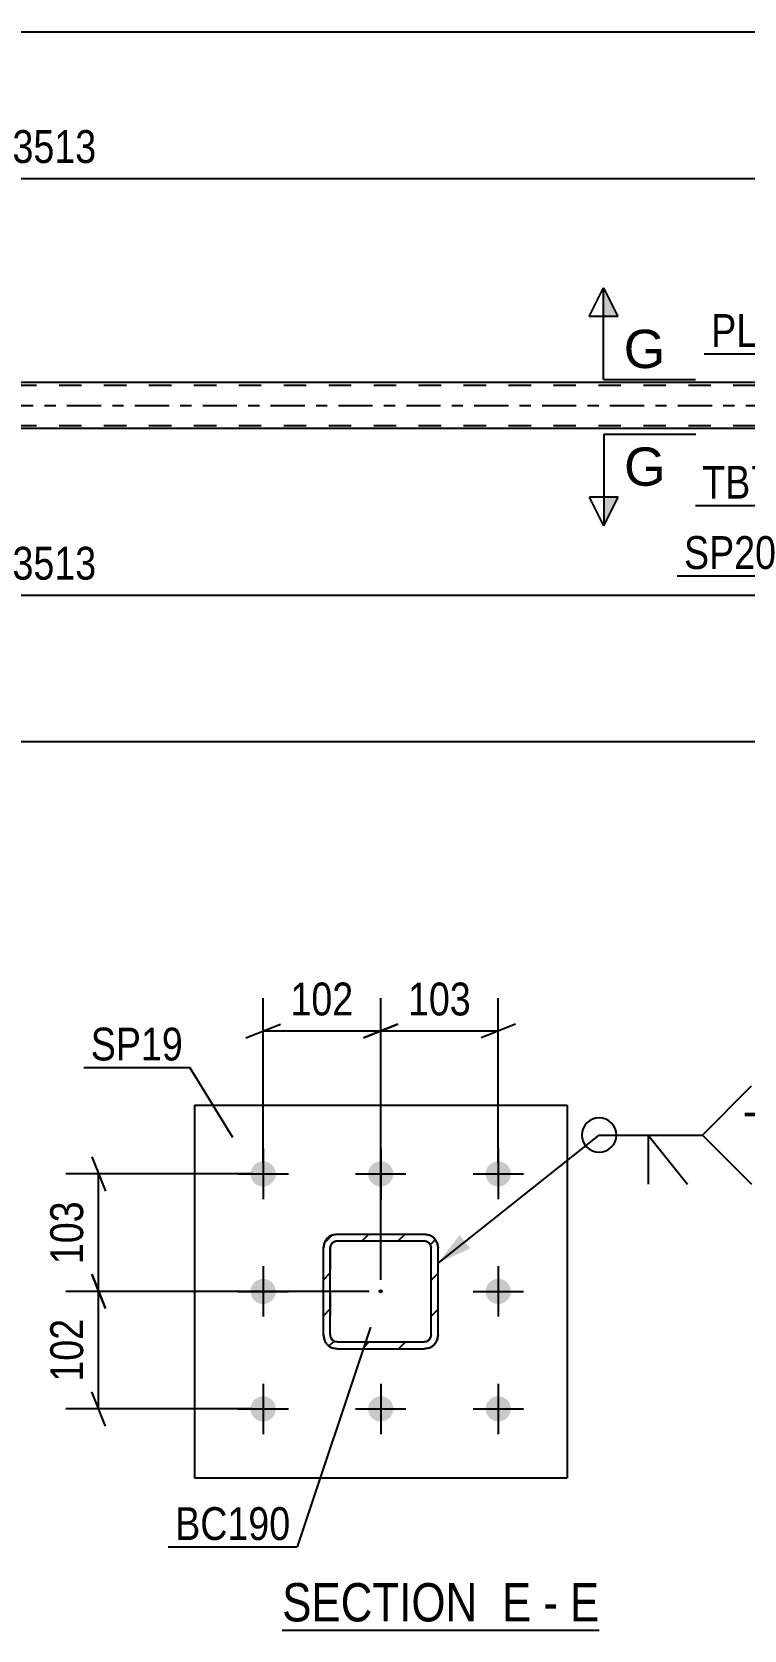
# Model space of a CAD drawing. Header units: millimetres. Extents: x 0 to 841, y 0 to 594.
# Drawn here: x 173.4 to 235.5, y 117.4 to 256.8 of the extents above; entities that cross this region are included whole.
import ezdxf

# ---------------------------------------------------------------- set-up
doc = ezdxf.new("R2010")
doc.units = ezdxf.units.MM
doc.linetypes.add('DXK_LINE_DOT2', pattern=[3.9198, 1.9599, -1.9599])
doc.linetypes.add('DXK_LINE_DOT3', pattern=[5.9187, 2.979, -0.9799, 0.9799, -0.9799])
doc.styles.add('Arial', font='ARIAL.TTF', dxfattribs={"height": 0.2})
doc.styles.add('Arial Narrow', font='ARIALN.TTF', dxfattribs={"height": 0.2})

# ---------------------------------------------------------------- blocks, each defined once
blk = doc.blocks.new('Unknown-103655098-19 - 11963')
at = {"color": 6, "linetype": 'Continuous'}
blk.add_line((195.22, 117.37), (222.87, 117.37), dxfattribs=at)
at = {"color": 0, "linetype": 'Continuous'}
for points in [[(213.33, 118.12), (213.33, 121.62), (195.22, 121.62), (195.22, 118.12)], [(216.94, 118.12), (216.94, 121.62), (214.38, 121.62), (214.38, 118.12)], [(219.26, 118.12), (219.26, 121.62), (217.99, 121.62), (217.99, 118.12)], [(222.87, 118.12), (222.87, 121.62), (220.31, 121.62), (220.31, 118.12)]]:
    blk.add_wipeout(points, dxfattribs=at)
at = {"color": 7, "linetype": 'Continuous', "style": 'Arial Narrow'}
for s, p in [('SECTION ', (195.22, 118.12)), ('E', (214.38, 118.12)), ('E', (220.31, 118.12)), ('-', (217.99, 118.12))]:
    blk.add_text(s, height=3.34, dxfattribs=at).set_placement(p)
blk = doc.blocks.new('Part-103655098-5595 - 5425')
at = {"color": 7, "linetype": 'DXK_LINE_DOT2'}
for p, q in [((769.61, 225.96), (105.18, 225.96)), ((769.61, 222.44), (105.18, 222.44))]:
    blk.add_line(p, q, dxfattribs=at)
at = {"color": 2, "linetype": 'Continuous'}
for p, q in [((237.11, 226.2), (172.04, 226.2)), ((237.11, 222.2), (172.04, 222.2))]:
    blk.add_line(p, q, dxfattribs=at)
at = {"color": 7, "linetype": 'DXK_LINE_DOT3'}
blk.add_line((105.43, 224.2), (769.61, 224.2), dxfattribs=at)
blk = doc.blocks.new('Part-103655098-11979 - 11963')
at = {"linetype": 'Continuous'}
h = blk.add_hatch(dxfattribs=at)
h.set_pattern_fill('', scale=0.7, style=0, pattern_type=0)
h.set_pattern_definition([(45, (199.55, 151.8146), (-1.57154, 1.57154), [])])
h.paths.add_polyline_path([(200.01, 151.91), (199.55, 151.81), (199.16, 151.55), (198.9, 151.17), (198.81, 150.71), (198.81, 143.11), (198.9, 142.65), (199.16, 142.26), (199.55, 142), (200.01, 141.91), (207.61, 141.91), (208.07, 142), (208.46, 142.26), (208.72, 142.65), (208.81, 143.11), (208.81, 150.71), (208.72, 151.17), (208.46, 151.55), (208.07, 151.81), (207.61, 151.91)])
h.paths.add_polyline_path([(207.61, 151.31), (207.84, 151.26), (208.03, 151.13), (208.16, 150.94), (208.21, 150.71), (208.21, 143.11), (208.16, 142.88), (208.03, 142.68), (207.84, 142.55), (207.61, 142.51), (200.01, 142.51), (199.78, 142.55), (199.59, 142.68), (199.45, 142.88), (199.41, 143.11), (199.41, 150.71), (199.45, 150.94), (199.59, 151.13), (199.78, 151.26), (200.01, 151.31)])
blk.add_hatch(color=246, dxfattribs=at).paths.add_polyline_path([(203.81, 146.81, -1), (203.81, 147.01, -1)])
at = {"color": 7, "linetype": 'DXK_LINE_DOT2'}
for p, q in [((198.81, 150.71), (198.9, 151.17)), ((198.81, 143.11), (198.81, 150.71)), ((199.45, 150.94), (199.41, 150.71)), ((199.41, 150.71), (199.41, 143.11)), ((199.59, 151.13), (199.45, 150.94)), ((199.55, 151.81), (200.01, 151.91)), ((199.78, 151.26), (199.59, 151.13)), ((200.01, 151.31), (199.78, 151.26)), ((200.01, 151.91), (207.61, 151.91)), ((200.01, 151.31), (207.61, 151.31)), ((207.61, 151.91), (208.07, 151.81)), ((207.84, 151.26), (207.61, 151.31)), ((208.03, 151.13), (207.84, 151.26)), ((208.16, 150.94), (208.03, 151.13)), ((208.21, 150.71), (208.16, 150.94)), ((208.21, 143.11), (208.21, 150.71)), ((208.72, 151.17), (208.81, 150.71)), ((208.81, 143.11), (208.81, 150.71)), ((198.9, 142.65), (198.81, 143.11)), ((199.41, 143.11), (199.45, 142.88)), ((199.45, 142.88), (199.59, 142.68)), ((199.59, 142.68), (199.78, 142.55)), ((199.78, 142.55), (200.01, 142.51)), ((200.01, 142.51), (207.61, 142.51)), ((207.61, 142.51), (207.84, 142.55)), ((207.84, 142.55), (208.03, 142.68)), ((208.03, 142.68), (208.16, 142.88)), ((208.16, 142.88), (208.21, 143.11)), ((208.81, 143.11), (208.72, 142.65)), ((200.01, 141.91), (199.55, 142)), ((200.01, 141.91), (207.61, 141.91)), ((208.07, 142), (207.61, 141.91))]:
    blk.add_line(p, q, dxfattribs=at)
at = {"color": 2, "linetype": 'Continuous'}
for p, q in [((198.9, 151.17), (198.81, 150.71)), ((198.81, 143.11), (198.81, 150.71)), ((199.41, 150.71), (199.45, 150.94)), ((199.41, 143.11), (199.41, 150.71)), ((199.45, 150.94), (199.59, 151.13)), ((200.01, 151.91), (199.55, 151.81)), ((199.59, 151.13), (199.78, 151.26)), ((199.78, 151.26), (200.01, 151.31)), ((200.01, 151.91), (207.61, 151.91)), ((200.01, 151.31), (207.61, 151.31)), ((208.07, 151.81), (207.61, 151.91)), ((207.61, 151.31), (207.84, 151.26)), ((207.84, 151.26), (208.03, 151.13)), ((208.03, 151.13), (208.16, 150.94)), ((208.16, 150.94), (208.21, 150.71)), ((208.21, 143.11), (208.21, 150.71)), ((208.81, 150.71), (208.72, 151.17)), ((208.81, 143.11), (208.81, 150.71)), ((198.81, 143.11), (198.9, 142.65)), ((199.45, 142.88), (199.41, 143.11)), ((199.59, 142.68), (199.45, 142.88)), ((199.78, 142.55), (199.59, 142.68)), ((200.01, 142.51), (199.78, 142.55)), ((200.01, 142.51), (207.61, 142.51)), ((207.84, 142.55), (207.61, 142.51)), ((208.03, 142.68), (207.84, 142.55)), ((208.16, 142.88), (208.03, 142.68)), ((208.21, 143.11), (208.16, 142.88)), ((208.72, 142.65), (208.81, 143.11)), ((199.55, 142), (200.01, 141.91)), ((200.01, 141.91), (207.61, 141.91)), ((207.61, 141.91), (208.07, 142))]:
    blk.add_line(p, q, dxfattribs=at)
at = {"color": 7, "linetype": 'DXK_LINE_DOT3'}
blk.add_line((203.81, 146.91), (203.81, 146.91), dxfattribs=at)
at = {"color": 246, "linetype": 'DXK_LINE_DOT2'}
blk.add_line((203.81, 146.91), (203.81, 146.91), dxfattribs=at)
at = {"color": 246, "linetype": 'Continuous'}
blk.add_circle((203.81, 146.91), 0.1, dxfattribs=at)
at = {"color": 7, "linetype": 'DXK_LINE_DOT2'}
for centre, start, end in [((200.01, 150.71), 112.5, 157.5), ((207.61, 150.71), 22.5, 67.5), ((200.01, 143.11), 202.5, 247.5), ((207.61, 143.11), 292.5, 337.5)]:
    blk.add_arc(centre, 1.2, start, end, dxfattribs=at)
at = {"color": 2, "linetype": 'Continuous'}
for centre, start, end in [((200.01, 150.71), 112.5, 157.5), ((207.61, 150.71), 22.5, 67.5), ((200.01, 143.11), 202.5, 247.5), ((207.61, 143.11), 292.5, 337.5)]:
    blk.add_arc(centre, 1.2, start, end, dxfattribs=at)
blk = doc.blocks.new('Part-103655098-11982 - 11963')
at = {"color": 2, "linetype": 'Continuous'}
for p, q in [((187.56, 163.16), (187.56, 130.66)), ((187.56, 163.16), (220.06, 163.16)), ((220.06, 163.16), (220.06, 130.66)), ((187.56, 130.66), (220.06, 130.66))]:
    blk.add_line(p, q, dxfattribs=at)
blk = doc.blocks.new('Bolt-103655098-12086 - 11963')
at = {"linetype": 'Continuous'}
for points in [[(193.56, 158.26, -1), (193.56, 156.06, -1)], [(203.81, 158.26, -1), (203.81, 156.06, -1)], [(214.06, 158.26, -1), (214.06, 156.06, -1)], [(193.56, 148.01, -1), (193.56, 145.81, -1)], [(214.06, 148.01, -1), (214.06, 145.81, -1)], [(193.56, 137.76, -1), (193.56, 135.56, -1)], [(203.81, 137.76, -1), (203.81, 135.56, -1)], [(214.06, 137.76, -1), (214.06, 135.56, -1)]]:
    blk.add_hatch(color=1, dxfattribs=at).paths.add_polyline_path(points)
at = {"color": 1, "linetype": 'Continuous'}
for p, q in [((193.56, 159.36), (193.56, 154.96)), ((203.81, 159.36), (203.81, 154.96)), ((214.06, 159.36), (214.06, 154.96)), ((191.36, 157.16), (195.76, 157.16)), ((201.61, 157.16), (206.01, 157.16)), ((211.86, 157.16), (216.26, 157.16)), ((193.56, 149.11), (193.56, 144.71)), ((214.06, 149.11), (214.06, 144.71)), ((191.36, 146.91), (195.76, 146.91)), ((211.86, 146.91), (216.26, 146.91)), ((193.56, 138.86), (193.56, 134.46)), ((203.81, 138.86), (203.81, 134.46)), ((214.06, 138.86), (214.06, 134.46)), ((191.36, 136.66), (195.76, 136.66)), ((201.61, 136.66), (206.01, 136.66)), ((211.86, 136.66), (216.26, 136.66))]:
    blk.add_line(p, q, dxfattribs=at)
blk = doc.blocks.new('StraightDimension-103655098-12247 - 5425')
at = {"color": 7, "linetype": 'Continuous'}
blk.add_line((103.76, 194.89), (780.47, 194.89), dxfattribs=at)
blk = doc.blocks.new('StraightDimension-103655098-9516 - 5425')
at = {"color": 7, "linetype": 'Continuous'}
blk.add_line((104.39, 256.79), (779.83, 256.79), dxfattribs=at)
blk = doc.blocks.new('StraightDimension-103655098-12184 - 5425')
at = {"color": 7, "linetype": 'Continuous'}
for p, q in [((245.6, 235.6), (245.6, 252.62)), ((105.1, 226.72), (105.1, 247.14)), ((106.6, 244.61), (103.6, 243.41)), ((105.1, 244.01), (245.6, 244.01)), ((244.1, 243.41), (247.1, 244.61))]:
    blk.add_line(p, q, dxfattribs=at)
at = {"color": 0}
blk.add_wipeout([(179.61, 244.76), (179.61, 248.96), (171.1, 248.96), (171.1, 244.76)], dxfattribs=at)
at = {"color": 3, "style": 'Arial Narrow'}
blk.add_text('3513', height=2.863, dxfattribs=at).set_placement((171.7, 245.36))
at = {"color": 0, "linetype": 'Continuous'}
for points in [[(245, 253.22), (240.8, 253.22), (240.8, 244.71), (245, 244.71)], [(104.5, 247.74), (100.3, 247.74), (100.3, 244.71), (104.5, 244.71)]]:
    blk.add_wipeout(points, dxfattribs=at)
at = {"color": 3, "linetype": 'Continuous', "style": 'Arial Narrow'}
for s, height, p in [('3513', 2.863, (244.4, 245.31)), ('0', 2.86, (103.9, 245.31))]:
    blk.add_text(s, height=height, rotation=90.0002, dxfattribs=at).set_placement(p)
blk = doc.blocks.new('StraightDimension-103655098-12217 - 5425')
at = {"color": 7, "linetype": 'Continuous'}
for p, q in [((105.1, 221.68), (105.1, 204.53)), ((245.6, 212.8), (245.6, 199.05)), ((106.6, 208.26), (103.6, 207.06)), ((244.1, 207.06), (247.1, 208.26)), ((105.1, 207.66), (245.6, 207.66))]:
    blk.add_line(p, q, dxfattribs=at)
at = {"color": 0}
blk.add_wipeout([(179.61, 208.41), (179.61, 212.61), (171.1, 212.61), (171.1, 208.41)], dxfattribs=at)
at = {"color": 3, "style": 'Arial Narrow'}
blk.add_text('3513', height=2.863, dxfattribs=at).set_placement((171.7, 209.01))
at = {"color": 0, "linetype": 'Continuous'}
for points in [[(104.5, 206.96), (100.3, 206.96), (100.3, 203.93), (104.5, 203.93)], [(245, 206.96), (240.8, 206.96), (240.8, 198.45), (245, 198.45)]]:
    blk.add_wipeout(points, dxfattribs=at)
at = {"color": 3, "linetype": 'Continuous', "style": 'Arial Narrow'}
for s, height, p in [('0', 2.86, (103.9, 204.53)), ('3513', 2.863, (244.4, 199.05))]:
    blk.add_text(s, height=height, rotation=90.0002, dxfattribs=at).set_placement(p)
blk = doc.blocks.new('StraightDimension-103655098-13065 - 11963')
at = {"color": 7, "linetype": 'Continuous'}
for p, q in [((203.81, 147.91), (203.81, 172.49)), ((214.06, 158.16), (214.06, 172.49)), ((202.31, 169.04), (205.31, 170.24)), ((215.56, 170.24), (212.56, 169.04)), ((203.81, 169.64), (214.06, 169.64))]:
    blk.add_line(p, q, dxfattribs=at)
at = {"color": 0}
blk.add_wipeout([(212.28, 170.39), (212.28, 174.59), (205.59, 174.59), (205.59, 170.39)], dxfattribs=at)
at = {"color": 3, "style": 'Arial Narrow'}
blk.add_text('103', height=2.863, dxfattribs=at).set_placement((206.19, 170.99))
blk = doc.blocks.new('StraightDimension-103655098-13066 - 11963')
at = {"color": 7, "linetype": 'Continuous'}
for p, q in [((193.56, 158.16), (193.56, 172.49)), ((203.81, 147.91), (203.81, 172.49)), ((192.06, 169.04), (195.06, 170.24)), ((205.31, 170.24), (202.31, 169.04)), ((193.56, 169.64), (203.81, 169.64))]:
    blk.add_line(p, q, dxfattribs=at)
at = {"color": 0}
blk.add_wipeout([(202.03, 170.39), (202.03, 174.59), (195.34, 174.59), (195.34, 170.39)], dxfattribs=at)
at = {"color": 3, "style": 'Arial Narrow'}
blk.add_text('102', height=2.863, dxfattribs=at).set_placement((195.94, 170.99))
blk = doc.blocks.new('StraightDimension-103655098-13114 - 11963')
at = {"color": 7, "linetype": 'Continuous'}
for p, q in [((178.61, 158.66), (179.81, 155.66)), ((192.56, 157.16), (176.36, 157.16)), ((179.21, 146.91), (179.21, 157.16)), ((179.81, 145.41), (178.61, 148.41)), ((202.81, 146.91), (176.36, 146.91))]:
    blk.add_line(p, q, dxfattribs=at)
at = {"color": 0}
blk.add_wipeout([(178.46, 155.37), (174.26, 155.37), (174.26, 148.69), (178.46, 148.69)], dxfattribs=at)
at = {"color": 3, "style": 'Arial Narrow'}
blk.add_text('103', height=2.863, rotation=90.0002, dxfattribs=at).set_placement((177.86, 149.29))
blk = doc.blocks.new('StraightDimension-103655098-13115 - 11963')
at = {"color": 7, "linetype": 'Continuous'}
for p, q in [((178.61, 148.41), (179.81, 145.41)), ((202.81, 146.91), (176.36, 146.91)), ((179.21, 136.66), (179.21, 146.91)), ((179.81, 135.16), (178.61, 138.16)), ((192.56, 136.66), (176.36, 136.66))]:
    blk.add_line(p, q, dxfattribs=at)
at = {"color": 0}
blk.add_wipeout([(178.46, 145.12), (174.26, 145.12), (174.26, 138.44), (178.46, 138.44)], dxfattribs=at)
at = {"color": 3, "style": 'Arial Narrow'}
blk.add_text('102', height=2.863, rotation=90.0002, dxfattribs=at).set_placement((177.86, 139.04))
blk = doc.blocks.new('Mark-103655098-5517 - 5425')
at = {"color": 0}
blk.add_wipeout([(238.3, 209.94), (238.3, 212.94), (230.26, 212.94), (230.26, 209.94)], dxfattribs=at)
blk.add_wipeout([(238.3, 209.94), (238.3, 212.94), (230.26, 212.94), (230.26, 209.94)], dxfattribs=at)
at = {"color": 30, "linetype": 'Continuous'}
for p in [(240.67, 213.25), (229.66, 209.34)]:
    blk.add_line(p, (238.9, 209.34), dxfattribs=at)
at = {"color": 3, "style": 'Arial Narrow'}
blk.add_text('SP20', height=2.863, dxfattribs=at).set_placement((230.26, 209.94))
blk = doc.blocks.new('Mark-103655098-5527 - 5425')
at = {"color": 0}
blk.add_wipeout([(239.71, 216.07), (239.71, 219.07), (231.85, 219.07), (231.85, 216.07)], dxfattribs=at)
blk.add_wipeout([(239.71, 216.07), (239.71, 219.07), (231.85, 219.07), (231.85, 216.07)], dxfattribs=at)
at = {"color": 30, "linetype": 'Continuous'}
for p in [(246.5, 220.19), (231.25, 215.47)]:
    blk.add_line(p, (240.31, 215.47), dxfattribs=at)
at = {"color": 3, "style": 'Arial Narrow'}
blk.add_text('TB74', height=2.863, dxfattribs=at).set_placement((231.85, 216.07))
blk = doc.blocks.new('Mark-103655098-5659 - 5425')
at = {"color": 0}
blk.add_wipeout([(242.14, 229.31), (242.14, 232.31), (232.63, 232.31), (232.63, 229.31)], dxfattribs=at)
blk.add_wipeout([(242.14, 229.31), (242.14, 232.31), (232.63, 232.31), (232.63, 229.31)], dxfattribs=at)
at = {"color": 30, "linetype": 'Continuous'}
for p in [(232.03, 228.71), (244.97, 226.4)]:
    blk.add_line(p, (242.74, 228.71), dxfattribs=at)
at = {"color": 3, "style": 'Arial Narrow'}
blk.add_text('PL538', height=2.863, dxfattribs=at).set_placement((232.63, 229.31))
blk = doc.blocks.new('SectionMark-103655098-5895 - 5425')
at = {"linetype": 'Continuous'}
for points in [[(224.5, 231.97), (223.25, 231.97), (223.25, 234.47)], [(271.89, 231.97), (270.64, 231.97), (271.89, 234.47)]]:
    blk.add_hatch(color=6, dxfattribs=at).paths.add_polyline_path(points)
at = {"color": 6, "linetype": 'Continuous'}
for p, q in [((222, 231.97), (223.25, 234.47)), ((223.25, 226.47), (223.25, 234.47)), ((223.25, 234.47), (224.5, 231.97)), ((271.89, 234.47), (270.64, 231.97)), ((271.89, 226.47), (271.89, 234.47)), ((271.89, 234.47), (273.14, 231.97)), ((224.5, 231.97), (222, 231.97)), ((270.64, 231.97), (273.14, 231.97)), ((223.25, 226.47), (231.25, 226.47)), ((271.89, 226.47), (263.89, 226.47))]:
    blk.add_line(p, q, dxfattribs=at)
at = {"color": 0, "linetype": 'Continuous'}
for points in [[(228.63, 227.47), (228.63, 230.97), (225, 230.97), (225, 227.47)], [(270.14, 227.47), (270.14, 230.97), (266.51, 230.97), (266.51, 227.47)]]:
    blk.add_wipeout(points, dxfattribs=at)
at = {"color": 3, "linetype": 'Continuous', "style": 'Arial'}
for p in [(225, 227.47), (266.51, 227.47)]:
    blk.add_text('G', height=3.34, dxfattribs=at).set_placement(p)
blk = doc.blocks.new('SectionMark-103655098-5899 - 5425')
at = {"linetype": 'Continuous'}
for points in [[(223.28, 216.2), (224.53, 216.2), (223.28, 213.7)], [(270.4, 216.2), (271.65, 216.2), (271.65, 213.7)]]:
    blk.add_hatch(color=6, dxfattribs=at).paths.add_polyline_path(points)
at = {"color": 6, "linetype": 'Continuous'}
for p, q in [((223.28, 221.7), (231.28, 221.7)), ((223.28, 221.7), (223.28, 213.7)), ((271.65, 221.7), (263.65, 221.7)), ((271.65, 221.7), (271.65, 213.7)), ((223.28, 213.7), (222.03, 216.2)), ((224.53, 216.2), (222.03, 216.2)), ((223.28, 213.7), (224.53, 216.2)), ((270.4, 216.2), (272.9, 216.2)), ((271.65, 213.7), (270.4, 216.2)), ((272.9, 216.2), (271.65, 213.7))]:
    blk.add_line(p, q, dxfattribs=at)
at = {"color": 0, "linetype": 'Continuous'}
for points in [[(228.66, 217.2), (228.66, 220.7), (225.03, 220.7), (225.03, 217.2)], [(269.9, 217.2), (269.9, 220.7), (266.27, 220.7), (266.27, 217.2)]]:
    blk.add_wipeout(points, dxfattribs=at)
at = {"color": 3, "linetype": 'Continuous', "style": 'Arial'}
for p in [(225.03, 217.2), (266.27, 217.2)]:
    blk.add_text('G', height=3.34, dxfattribs=at).set_placement(p)
blk = doc.blocks.new('Mark-103655098-13162 - 11963')
at = {"color": 0}
blk.add_wipeout([(195.94, 125.22), (195.94, 128.22), (185.89, 128.22), (185.89, 125.22)], dxfattribs=at)
blk.add_wipeout([(195.94, 125.22), (195.94, 128.22), (185.89, 128.22), (185.89, 125.22)], dxfattribs=at)
at = {"color": 30, "linetype": 'Continuous'}
for p in [(202.92, 143.8), (185.29, 124.62)]:
    blk.add_line(p, (196.54, 124.62), dxfattribs=at)
at = {"color": 3, "style": 'Arial Narrow'}
blk.add_text('BC190', height=2.863, dxfattribs=at).set_placement((185.89, 125.22))
blk = doc.blocks.new('Mark-103655098-13165 - 11963')
at = {"color": 0}
blk.add_wipeout([(186.57, 167.06), (186.57, 170.06), (178.53, 170.06), (178.53, 167.06)], dxfattribs=at)
blk.add_wipeout([(186.57, 167.06), (186.57, 170.06), (178.53, 170.06), (178.53, 167.06)], dxfattribs=at)
at = {"color": 30, "linetype": 'Continuous'}
for p in [(177.93, 166.46), (190.91, 160.35)]:
    blk.add_line(p, (187.17, 166.46), dxfattribs=at)
at = {"color": 3, "style": 'Arial Narrow'}
blk.add_text('SP19', height=2.863, dxfattribs=at).set_placement((178.53, 167.06))
blk = doc.blocks.new('WeldMark-103655098-13211 - 11963')
at = {"linetype": 'Continuous'}
blk.add_hatch(color=30, dxfattribs=at).paths.add_polyline_path([(211.62, 150.66), (208.81, 149.38), (210.69, 151.83)])
at = {"color": 30, "linetype": 'Continuous'}
for p, q in [((208.81, 149.38), (222.86, 160.55)), ((222.86, 160.55), (231.86, 160.55))]:
    blk.add_line(p, q, dxfattribs=at)
at = {"color": 3, "linetype": 'Continuous'}
for q in [(230.57, 156.27), (227.14, 156.27)]:
    blk.add_line((227.14, 160.55), q, dxfattribs=at)
for start, end in [(90, 270), (270, 90)]:
    blk.add_arc((222.86, 160.55), 1.5, start, end, dxfattribs=at)
at = {"color": 0, "linetype": 'Continuous'}
blk.add_wipeout([(243.23, 159.65), (243.23, 162.65), (235.46, 162.65), (235.46, 159.65)], dxfattribs=at)
blk.add_wipeout([(243.23, 159.65), (243.23, 162.65), (235.46, 162.65), (235.46, 159.65)], dxfattribs=at)
at = {"color": 3, "linetype": 'Continuous'}
for q in [(236.14, 164.84), (236.14, 156.27)]:
    blk.add_line((231.86, 160.55), q, dxfattribs=at)
at = {"color": 3, "linetype": 'Continuous', "style": 'Arial'}
blk.add_text('TYP', height=2.865, dxfattribs=at).set_placement((235.46, 159.65))

msp = doc.modelspace()

# ---------------------------------------------------------------- block references
for name in ['StraightDimension-103655098-9516 - 5425', 'Part-103655098-5595 - 5425', 'StraightDimension-103655098-12247 - 5425', 'Part-103655098-11982 - 11963', 'Bolt-103655098-12086 - 11963', 'Part-103655098-11979 - 11963', 'Unknown-103655098-19 - 11963']:
    msp.add_blockref(name, (0, 0))

# ---------------------------------------------------------------- next in the draw order: block references
for name in ['StraightDimension-103655098-12184 - 5425', 'StraightDimension-103655098-12217 - 5425', 'StraightDimension-103655098-13065 - 11963', 'Mark-103655098-13165 - 11963']:
    msp.add_blockref(name, (0, 0))

# ---------------------------------------------------------------- next in the draw order: block references
for name in ['Mark-103655098-5659 - 5425', 'Mark-103655098-5527 - 5425', 'Mark-103655098-5517 - 5425', 'StraightDimension-103655098-13066 - 11963', 'WeldMark-103655098-13211 - 11963']:
    msp.add_blockref(name, (0, 0))

# ---------------------------------------------------------------- next in the draw order: block references
for name in ['SectionMark-103655098-5895 - 5425', 'SectionMark-103655098-5899 - 5425', 'StraightDimension-103655098-13114 - 11963']:
    msp.add_blockref(name, (0, 0))

# ---------------------------------------------------------------- next in the draw order: block references
msp.add_blockref('StraightDimension-103655098-13115 - 11963', (0, 0))

# ---------------------------------------------------------------- next in the draw order: block references
msp.add_blockref('Mark-103655098-13162 - 11963', (0, 0))

doc.saveas('drawing.dxf')
